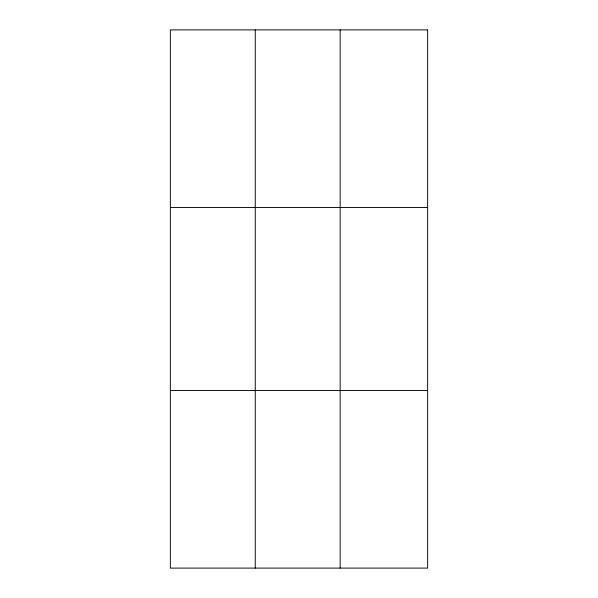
<?xml version="1.0" encoding="UTF-8"?>
<svg xmlns="http://www.w3.org/2000/svg" width="598" height="598" viewBox="0 0 598 598"><rect width="100%" height="100%" fill="white"/><g stroke="black" fill="none" stroke-linecap="round" stroke-linejoin="round"><path stroke-width="0.9" d="M255.264 29.9L255.264 568.1M340.165 29.9L340.165 568.1M170.355 207.506L427.645 207.506M170.355 390.494L427.645 390.494M427.645 29.9L427.645 568.1L170.355 568.1L170.355 29.9L427.645 29.9"/></g></svg>
